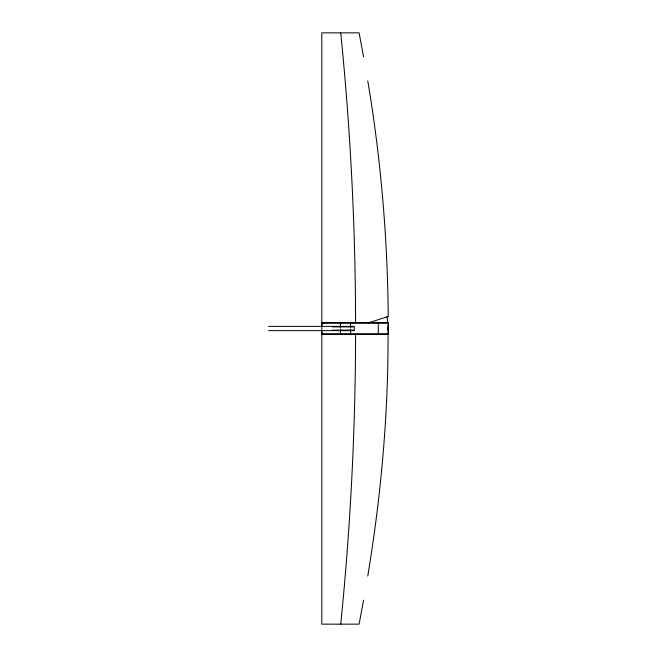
<?xml version="1.0" encoding="UTF-8"?>
<svg xmlns="http://www.w3.org/2000/svg" width="657" height="657" viewBox="0 0 657 657"><rect width="100%" height="100%" fill="white"/><g stroke="black" fill="none" stroke-linecap="round" stroke-linejoin="round"><path stroke-width="0.99" d="M355.593 334.06C355.412 430.926 350.452 527.776 340.737 624.15M387.967 324.501C388.928 408.687 381.495 493.013 367.772 576.074M388.377 328.722L387.95 329.568M363.576 600.161L359.1 624.15L321.807 624.15L321.807 32.85L359.1 32.85L363.576 56.839M387.95 327.432L388.024 329.469M368.388 322.874L388.246 316.502C387.581 237.604 380.855 158.739 367.772 80.926M321.807 322.636L388.402 322.636M321.807 323.17L388.402 323.17L388.402 333.83L321.807 333.83M268.598 326.373L354.304 326.373L354.304 330.627L268.598 330.627M332.483 326.899L353.425 326.899M332.483 330.101L353.425 330.101M321.807 334.364L388.402 334.364M388.024 327.531L388.386 328.303M387.096 316.502L387.745 322.505M340.737 32.85C350.452 129.224 355.412 226.074 355.593 322.94M378.276 323.17L378.276 333.83M350.575 323.17L350.575 327.835M350.575 329.165L350.575 333.83M340.457 323.17L340.457 327.835M340.457 329.165L340.457 333.83M321.807 325.305A2.661 2.661 0 0 1 324.476 322.636M324.476 334.364A2.661 2.661 0 0 1 321.807 331.695"/></g></svg>
